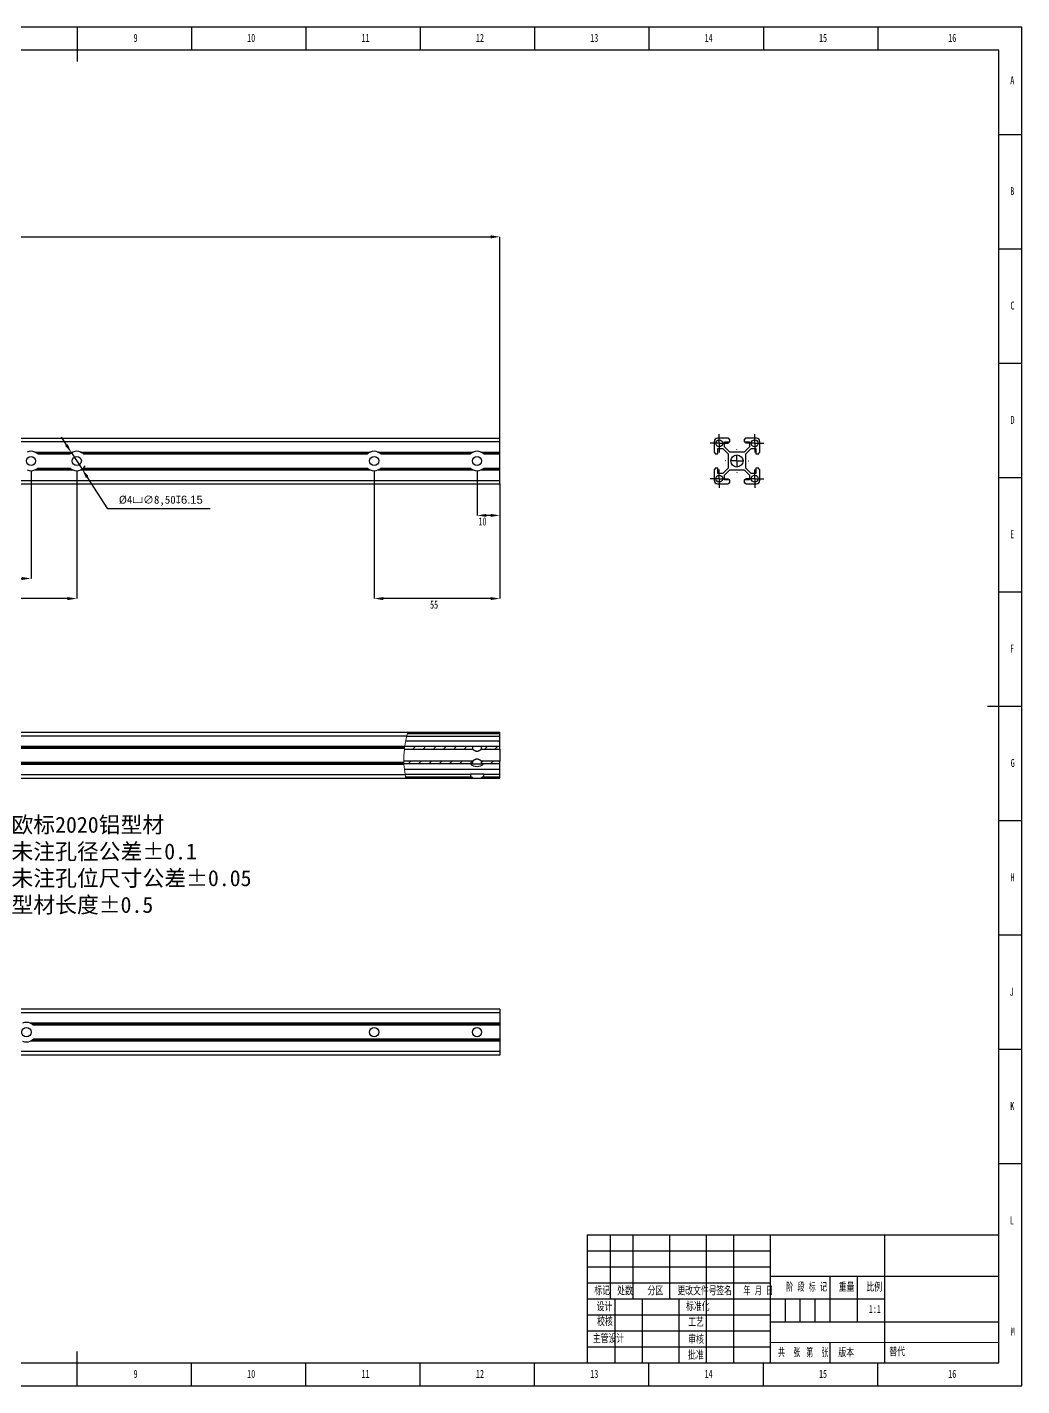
# Model space of a CAD drawing. Header units: millimetres. Extents: x 0 to 841, y 0 to 594.
# Drawn here: x 406 to 841, y 0 to 594 of the extents above; entities that cross this region are included whole.
import ezdxf

# ---------------------------------------------------------------- set-up
doc = ezdxf.new("R2010")
doc.units = ezdxf.units.MM
doc.header["$PDSIZE"] = -1
for name, color, linetype in [('10', 7, 'Continuous'), ('5', 7, 'Continuous'), ('SLD-0', 7, 'Continuous')]:
    doc.layers.add(name, color=color, linetype=linetype)
doc.layers.add('文字层', color=3, linetype='Continuous', lineweight=25)
doc.styles.add('SLDTEXTSTYLE0', font='TXT', dxfattribs={"width": 0.7, "bigfont": 'bigfont'})
doc.styles.add('SLDTEXTSTYLE1', font='TXT', dxfattribs={"width": 0.62, "bigfont": 'bigfont'})
doc.styles.add('SLDTEXTSTYLE2', font='TXT', dxfattribs={"width": 0.614286, "bigfont": 'bigfont'})
doc.styles.add('SLDTEXTSTYLE3', font='TXT', dxfattribs={"width": 0.6, "bigfont": 'bigfont'})
doc.styles.add('SLDTEXTSTYLE4', font='TXT', dxfattribs={"width": 0.7})
doc.dimstyles.new('ISO-25', dxfattribs={"dimtxt": 2.5, "dimasz": 2.5, "dimexe": 1.25, "dimexo": 0.625, "dimtad": 1, "dimtxsty": 'Standard', "dimcen": 2.5, "dimadec": 0, "dimazin": 0, "dimtfac": 1, "dimtmove": 0, "dimatfit": 3, "dimfxl": 1, "dimarcsym": 0})
doc.dimstyles.new('SLDDIMSTYLE0', dxfattribs={"dimtxt": 3.5, "dimasz": 4.08, "dimexe": 0, "dimexo": 0.0625, "dimgap": 0.875, "dimtad": 2, "dimrnd": 1e-09, "dimzin": 12, "dimdsep": 46, "dimtxsty": 'SLDTEXTSTYLE4', "dimsah": 1, "dimcen": 0.09, "dimadec": 0, "dimazin": 3, "dimtfac": 1, "dimtofl": 0, "dimtmove": 0, "dimatfit": 3, "dimfxl": 1, "dimfrac": 2, "dimtolj": 1, "dimtzin": 12, "dimarcsym": 0})
doc.dimstyles.new('SLDDIMSTYLE1', dxfattribs={"dimtxt": 3.5, "dimasz": 4.08, "dimexe": 0, "dimexo": 0.0625, "dimgap": 0.875, "dimtad": 2, "dimrnd": 1e-09, "dimzin": 12, "dimdsep": 46, "dimtxsty": 'SLDTEXTSTYLE4', "dimsah": 1, "dimcen": 0.09, "dimadec": 0, "dimazin": 3, "dimtfac": 1, "dimtmove": 0, "dimatfit": 0, "dimfxl": 1, "dimfrac": 2, "dimtolj": 1, "dimtzin": 12, "dimarcsym": 0})

# ---------------------------------------------------------------- blocks, each defined once
blk = doc.blocks.new('_D')
at = {"layer": 'Defpoints', "color": 0, "transparency": 16777216}
for p in [(612.83, 502.34), (112.83, 414.34), (612.83, 414.34)]:
    blk.add_point(p, dxfattribs=at)
at = {"layer": '文字层', "color": 0, "lineweight": -2, "transparency": 16777216}
for p, q in [((112.83, 414.4), (112.83, 502.34)), ((116.91, 502.34), (608.75, 502.34)), ((612.83, 414.4), (612.83, 502.34))]:
    blk.add_line(p, q, dxfattribs=at)
at = {"layer": '文字层', "color": 0, "transparency": 16777216}
for points in [[(116.91, 503.02), (116.91, 501.66), (112.83, 502.34)], [(608.75, 503.02), (608.75, 501.66), (612.83, 502.34)]]:
    blk.add_solid(points, dxfattribs=at)
at = {"layer": '文字层', "color": 0, "transparency": 16777216, "insert": (362.89, 506.71), "char_height": 3.5, "attachment_point": 2, "style": 'SLDTEXTSTYLE4'}
blk.add_mtext('\\A1;500', dxfattribs=at)
blk = doc.blocks.new('_D_6')
at = {"layer": 'Defpoints', "color": 0, "transparency": 16777216}
for p in [(319.83, 399.74), (407.83, 399.84), (407.83, 352.96)]:
    blk.add_point(p, dxfattribs=at)
at = {"layer": '文字层', "color": 0, "lineweight": -2, "transparency": 16777216}
for p, q in [((319.83, 399.68), (319.83, 352.96)), ((407.83, 399.78), (407.83, 352.96)), ((323.91, 352.96), (403.75, 352.96))]:
    blk.add_line(p, q, dxfattribs=at)
at = {"layer": '文字层', "color": 0, "transparency": 16777216}
for points in [[(323.91, 353.64), (323.91, 352.28), (319.83, 352.96)], [(403.75, 353.64), (403.75, 352.28), (407.83, 352.96)]]:
    blk.add_solid(points, dxfattribs=at)
at = {"layer": '文字层', "color": 0, "transparency": 16777216, "insert": (366.24, 352.08), "char_height": 3.5, "attachment_point": 2, "style": 'SLDTEXTSTYLE4'}
blk.add_mtext('\\A1;88', dxfattribs=at)
blk = doc.blocks.new('_D_7')
at = {"layer": 'Defpoints', "color": 0, "transparency": 16777216}
for p in [(319.83, 399.74), (427.83, 399.84), (319.83, 344.18)]:
    blk.add_point(p, dxfattribs=at)
at = {"layer": '文字层', "color": 0, "lineweight": -2, "transparency": 16777216}
for p, q in [((319.83, 399.68), (319.83, 344.18)), ((427.83, 399.78), (427.83, 344.18)), ((423.75, 344.18), (323.91, 344.18))]:
    blk.add_line(p, q, dxfattribs=at)
at = {"layer": '文字层', "color": 0, "transparency": 16777216}
for points in [[(323.91, 344.86), (323.91, 343.5), (319.83, 344.18)], [(423.75, 344.86), (423.75, 343.5), (427.83, 344.18)]]:
    blk.add_solid(points, dxfattribs=at)
at = {"layer": '文字层', "color": 0, "transparency": 16777216, "insert": (382.3, 343.3), "char_height": 3.5, "attachment_point": 2, "style": 'SLDTEXTSTYLE4'}
blk.add_mtext('\\A1;108', dxfattribs=at)
blk = doc.blocks.new('_D_8')
at = {"layer": 'Defpoints', "color": 0, "transparency": 16777216}
for p in [(602.83, 399.84), (612.83, 394.34), (602.83, 380.54)]:
    blk.add_point(p, dxfattribs=at)
at = {"layer": '文字层', "color": 0, "lineweight": -2, "transparency": 16777216}
for p, q in [((602.83, 399.78), (602.83, 380.54)), ((612.83, 394.28), (612.83, 380.54)), ((608.75, 380.54), (606.91, 380.54))]:
    blk.add_line(p, q, dxfattribs=at)
at = {"layer": '文字层', "color": 0, "transparency": 16777216}
for points in [[(606.91, 381.22), (606.91, 379.86), (602.83, 380.54)], [(608.75, 381.22), (608.75, 379.86), (612.83, 380.54)]]:
    blk.add_solid(points, dxfattribs=at)
at = {"layer": '文字层', "color": 0, "transparency": 16777216, "insert": (605.22, 379.66), "char_height": 3.5, "attachment_point": 2, "style": 'SLDTEXTSTYLE4'}
blk.add_mtext('\\A1;10', dxfattribs=at)
blk = doc.blocks.new('_D_9')
at = {"layer": 'Defpoints', "color": 0, "transparency": 16777216}
for p in [(557.83, 399.84), (612.83, 394.34), (557.83, 344.18)]:
    blk.add_point(p, dxfattribs=at)
at = {"layer": '文字层', "color": 0, "lineweight": -2, "transparency": 16777216}
for p, q in [((557.83, 399.78), (557.83, 344.18)), ((612.83, 394.28), (612.83, 344.18)), ((608.75, 344.18), (561.91, 344.18))]:
    blk.add_line(p, q, dxfattribs=at)
at = {"layer": '文字层', "color": 0, "transparency": 16777216}
for points in [[(561.91, 344.86), (561.91, 343.5), (557.83, 344.18)], [(608.75, 344.86), (608.75, 343.5), (612.83, 344.18)]]:
    blk.add_solid(points, dxfattribs=at)
at = {"layer": '文字层', "color": 0, "transparency": 16777216, "insert": (584.05, 343.3), "char_height": 3.5, "attachment_point": 2, "style": 'SLDTEXTSTYLE4'}
blk.add_mtext('\\A1;55', dxfattribs=at)
blk = doc.blocks.new('SW_CENTERMARKSYMBOL_9')
at = {"layer": '10', "color": 0}
for p, q in [((-5, 0), (-5.15, 0)), ((0, 0), (-2.5, 0)), ((0, 5), (0, 5.15)), ((0, 0), (0, 2.5)), ((0, 0), (0, -2.5)), ((0, 0), (2.5, 0)), ((5, 0), (5.15, 0)), ((0, -5), (0, -5.15))]:
    blk.add_line(p, q, dxfattribs=at)
blk = doc.blocks.new('SW_CENTERMARKSYMBOL_10')
at = {"layer": '10', "color": 0}
for p, q in [((-2.5, 0), (-4, 0)), ((0, 0), (-2.5, 0)), ((0, 2.5), (0, 4)), ((0, 0), (0, 2.5)), ((0, 0), (0, -2.5)), ((0, 0), (2.5, 0)), ((2.5, 0), (4, 0)), ((0, -2.5), (0, -4))]:
    blk.add_line(p, q, dxfattribs=at)
blk = doc.blocks.new('SW_CENTERMARKSYMBOL_11')
at = {"layer": '10', "color": 0}
for p, q in [((-2.5, 0), (-4, 0)), ((0, 0), (-2.5, 0)), ((0, 2.5), (0, 4)), ((0, 0), (0, 2.5)), ((0, 0), (0, -2.5)), ((0, 0), (2.5, 0)), ((2.5, 0), (4, 0)), ((0, -2.5), (0, -4))]:
    blk.add_line(p, q, dxfattribs=at)
blk = doc.blocks.new('SW_CENTERMARKSYMBOL_12')
at = {"layer": '10', "color": 0}
for p, q in [((-2.5, 0), (-4, 0)), ((0, 0), (-2.5, 0)), ((0, 2.5), (0, 4)), ((0, 0), (0, 2.5)), ((0, 0), (0, -2.5)), ((0, 0), (2.5, 0)), ((2.5, 0), (4, 0)), ((0, -2.5), (0, -4))]:
    blk.add_line(p, q, dxfattribs=at)
blk = doc.blocks.new('SW_CENTERMARKSYMBOL_13')
at = {"layer": '10', "color": 0}
for p, q in [((-2.5, 0), (-4, 0)), ((0, 0), (-2.5, 0)), ((0, 2.5), (0, 4)), ((0, 0), (0, 2.5)), ((0, 0), (0, -2.5)), ((0, 0), (2.5, 0)), ((2.5, 0), (4, 0)), ((0, -2.5), (0, -4))]:
    blk.add_line(p, q, dxfattribs=at)
blk = doc.blocks.new('*D36')
at = {"layer": 'Defpoints', "color": 0, "transparency": 16777216}
for p in [(425.53, 407.91), (430.14, 400.77)]:
    blk.add_point(p, dxfattribs=at)
at = {"layer": '文字层', "color": 0, "lineweight": -2, "transparency": 16777216}
for p, q in [((423.31, 411.34), (421.1, 414.76)), ((425.53, 407.91), (430.14, 400.77)), ((441.38, 383.39), (432.36, 397.34)), ((486.22, 383.39), (441.38, 383.39))]:
    blk.add_line(p, q, dxfattribs=at)
blk.add_arc((427.83, 404.34), 4.25, 293.41551, 329.84159, dxfattribs=at)
at = {"layer": '文字层', "color": 0, "transparency": 16777216}
for points in [[(423.88, 411.7), (422.74, 410.97), (425.53, 407.91)], [(432.93, 397.71), (431.79, 396.97), (430.14, 400.77)]]:
    blk.add_solid(points, dxfattribs=at)
at = {"layer": '文字层', "color": 0, "transparency": 16777216, "insert": (464.56, 386.96), "char_height": 3.5, "attachment_point": 5}
blk.add_mtext('%%C4{\\Fgdt|c134;v}∅8,50{\\Fgdt|c134;x\\f@Arial Unicode MS|b0|i0|c134|p34;6.15}', dxfattribs=at)

msp = doc.modelspace()

# ---------------------------------------------------------------- hatches: boundary and pattern name
at = {"layer": '10', "linetype": 'Continuous', "lineweight": 18}
h = msp.add_hatch(dxfattribs=at)
h.set_pattern_fill('ANSI31', color=256, angle=3e-322, style=0)
edge = h.paths.add_edge_path(flags=0)
edge.add_spline(control_points=[(571.246, 279.588), (571.19, 279.188), (571.14, 278.788), (571.095, 278.388)], knot_values=[0.2093096, 0.2093096, 0.2093096, 0.2093096, 0.2148392, 0.2148392, 0.2148392, 0.2148392], weights=[1, 1, 1, 1], degree=3, periodic=0)
edge.add_line((571.095, 278.388), (600.834, 278.388))
edge.add_line((600.834, 278.388), (600.834, 279.588))
edge.add_line((600.834, 279.588), (571.246, 279.588))
h = msp.add_hatch(dxfattribs=at)
h.set_pattern_fill('ANSI31', color=256, angle=3e-322, style=0)
h.paths.add_polyline_path([(612.834, 278.388), (612.834, 279.588), (604.834, 279.588), (604.834, 278.388)], flags=0)
h = msp.add_hatch(dxfattribs=at)
h.set_pattern_fill('ANSI31', color=256, angle=3e-322, style=0)
edge = h.paths.add_edge_path(flags=0)
edge.add_line((600.834, 271.888), (600.834, 273.088))
edge.add_line((600.834, 273.088), (570.834, 273.088))
edge.add_spline(control_points=[(570.834, 273.088), (570.84, 272.686), (570.852, 272.286), (570.87, 271.888)], knot_values=[0.2394055, 0.2394055, 0.2394055, 0.2394055, 0.2450407, 0.2450407, 0.2450407, 0.2450407], weights=[1, 1, 1, 1], degree=3, periodic=0)
edge.add_line((570.87, 271.888), (600.834, 271.888))
h = msp.add_hatch(dxfattribs=at)
h.set_pattern_fill('ANSI31', color=256, angle=3e-322, style=0)
h.paths.add_polyline_path([(612.834, 271.888), (612.834, 273.088), (604.834, 273.088), (604.834, 271.888)], flags=0)

# ---------------------------------------------------------------- linework, layer by layer
at = {"color": 7, "linetype": 'Continuous', "lineweight": 25}
for p, q in [((112.834, 414.339), (612.834, 414.339)), ((112.834, 412.839), (612.834, 412.839)), ((612.834, 412.839), (612.834, 414.339)), ((612.834, 408.239), (612.834, 412.839)), ((706.455, 412.839), (706.455, 408.239)), ((712.555, 414.339), (707.955, 414.339)), ((710.955, 412.639), (713.355, 412.639)), ((710.955, 410.547), (710.955, 412.639)), ((713.312, 408.189), (710.955, 410.547)), ((712.855, 413.839), (712.855, 414.039)), ((713.355, 413.839), (712.855, 413.839)), ((713.355, 412.639), (713.355, 413.839)), ((720.055, 413.839), (719.555, 413.839)), ((719.555, 413.839), (719.555, 412.639)), ((719.555, 412.639), (721.955, 412.639)), ((721.955, 410.547), (719.598, 408.189)), ((720.055, 414.039), (720.055, 413.839)), ((724.955, 414.339), (720.355, 414.339)), ((721.955, 412.639), (721.955, 410.547)), ((726.455, 408.239), (726.455, 412.839)), ((409.523, 408.239), (426.145, 408.239)), ((410.093, 407.939), (425.575, 407.939)), ((410.742, 407.439), (424.927, 407.439)), ((429.523, 408.239), (556.145, 408.239)), ((430.093, 407.939), (555.575, 407.939)), ((430.742, 407.439), (554.927, 407.439)), ((559.523, 408.239), (601.145, 408.239)), ((560.093, 407.939), (600.575, 407.939)), ((560.742, 407.439), (599.927, 407.439)), ((604.523, 408.239), (612.834, 408.239)), ((605.093, 407.939), (612.834, 407.939)), ((605.742, 407.439), (612.834, 407.439)), ((612.834, 407.939), (612.834, 408.239)), ((612.834, 407.439), (612.834, 407.939)), ((612.834, 401.239), (612.834, 407.439)), ((706.755, 407.939), (706.955, 407.939)), ((706.955, 407.939), (706.955, 407.439)), ((706.955, 407.439), (708.155, 407.439)), ((708.155, 409.839), (710.248, 409.839)), ((708.155, 407.439), (708.155, 409.839)), ((710.248, 409.839), (712.605, 407.482)), ((712.605, 407.482), (712.605, 401.197)), ((719.598, 408.189), (713.312, 408.189)), ((720.305, 407.482), (722.662, 409.839)), ((720.305, 401.197), (720.305, 407.482)), ((722.662, 409.839), (724.755, 409.839)), ((724.755, 409.839), (724.755, 407.439)), ((724.755, 407.439), (725.955, 407.439)), ((725.955, 407.939), (726.155, 407.939)), ((725.955, 407.439), (725.955, 407.939)), ((409.523, 400.439), (426.145, 400.439)), ((410.093, 400.739), (425.575, 400.739)), ((410.742, 401.239), (424.927, 401.239)), ((429.523, 400.439), (556.145, 400.439)), ((430.093, 400.739), (555.575, 400.739)), ((430.742, 401.239), (554.927, 401.239)), ((559.523, 400.439), (601.145, 400.439)), ((560.093, 400.739), (600.575, 400.739)), ((560.742, 401.239), (599.927, 401.239)), ((604.523, 400.439), (612.834, 400.439)), ((605.093, 400.739), (612.834, 400.739)), ((605.742, 401.239), (612.834, 401.239)), ((612.834, 400.739), (612.834, 401.239)), ((612.834, 400.439), (612.834, 400.739)), ((612.834, 395.839), (612.834, 400.439)), ((706.455, 400.439), (706.455, 395.839)), ((706.955, 400.739), (706.755, 400.739)), ((706.955, 401.239), (706.955, 400.739)), ((708.155, 401.239), (706.955, 401.239)), ((708.155, 398.839), (708.155, 401.239)), ((710.248, 398.839), (708.155, 398.839)), ((712.605, 401.197), (710.248, 398.839)), ((710.955, 398.132), (713.312, 400.489)), ((710.955, 396.039), (710.955, 398.132)), ((713.312, 400.489), (719.598, 400.489)), ((719.598, 400.489), (721.955, 398.132)), ((722.662, 398.839), (720.305, 401.197)), ((721.955, 398.132), (721.955, 396.039)), ((724.755, 398.839), (722.662, 398.839)), ((725.955, 401.239), (724.755, 401.239)), ((724.755, 401.239), (724.755, 398.839)), ((725.955, 400.739), (725.955, 401.239)), ((726.155, 400.739), (725.955, 400.739)), ((726.455, 395.839), (726.455, 400.439)), ((112.834, 395.839), (612.834, 395.839)), ((112.834, 394.339), (612.834, 394.339)), ((612.834, 394.339), (612.834, 395.839)), ((707.955, 394.339), (712.555, 394.339)), ((713.355, 396.039), (710.955, 396.039)), ((712.855, 394.839), (713.355, 394.839)), ((712.855, 394.639), (712.855, 394.839)), ((713.355, 394.839), (713.355, 396.039)), ((719.555, 396.039), (719.555, 394.839)), ((721.955, 396.039), (719.555, 396.039)), ((719.555, 394.839), (720.055, 394.839)), ((720.055, 394.839), (720.055, 394.639)), ((720.355, 394.339), (724.955, 394.339)), ((112.834, 285.738), (572.534, 285.738)), ((572.397, 285.238), (612.834, 285.238)), ((572.451, 285.438), (612.834, 285.438)), ((572.534, 285.738), (612.834, 285.738)), ((612.834, 285.438), (612.834, 285.738)), ((612.834, 285.238), (612.834, 285.438)), ((612.834, 284.038), (612.834, 285.238)), ((112.834, 284.238), (572.139, 284.238)), ((112.834, 279.638), (571.253, 279.638)), ((112.834, 279.338), (571.212, 279.338)), ((571.246, 279.588), (600.834, 279.588)), ((571.697, 281.945), (612.834, 281.945)), ((572.1, 284.038), (612.834, 284.038)), ((600.834, 279.588), (600.834, 278.388)), ((600.834, 279.588), (604.834, 279.588)), ((604.834, 278.388), (604.834, 279.588)), ((604.834, 279.588), (612.834, 279.588)), ((612.834, 281.945), (612.834, 284.038)), ((612.834, 279.588), (612.834, 281.945)), ((612.834, 278.388), (612.834, 279.588)), ((112.834, 278.838), (571.148, 278.838)), ((571.095, 278.388), (600.834, 278.388)), ((604.834, 278.388), (612.834, 278.388)), ((612.834, 278.388), (612.834, 273.088)), ((112.834, 272.638), (570.843, 272.638)), ((112.834, 272.138), (570.859, 272.138)), ((112.834, 271.838), (570.872, 271.838)), ((600.834, 273.088), (570.834, 273.088)), ((600.834, 271.888), (570.87, 271.888)), ((571.091, 269.531), (612.834, 269.531)), ((571.348, 267.438), (599.927, 267.438)), ((599.927, 267.438), (599.927, 266.238)), ((605.742, 267.438), (599.927, 267.438)), ((600.834, 273.088), (600.834, 271.888)), ((600.834, 271.888), (604.834, 271.888)), ((612.834, 273.088), (604.834, 273.088)), ((604.834, 271.888), (604.834, 273.088)), ((612.834, 271.888), (604.834, 271.888)), ((605.742, 267.438), (612.834, 267.438)), ((605.742, 266.238), (605.742, 267.438)), ((612.834, 271.888), (612.834, 273.088)), ((612.834, 269.531), (612.834, 271.888)), ((612.834, 267.438), (612.834, 269.531)), ((612.834, 266.238), (612.834, 267.438)), ((112.834, 267.238), (571.373, 267.238)), ((112.834, 265.738), (571.671, 265.738)), ((571.564, 266.238), (599.927, 266.238)), ((571.605, 266.038), (600.575, 266.038)), ((571.671, 265.738), (601.145, 265.738)), ((599.927, 266.238), (600.575, 266.238)), ((600.575, 266.238), (600.575, 266.038)), ((601.145, 265.738), (604.523, 265.738)), ((604.523, 265.738), (612.834, 265.738)), ((605.093, 266.238), (605.742, 266.238)), ((605.093, 266.038), (605.093, 266.238)), ((605.093, 266.038), (612.834, 266.038)), ((605.742, 266.238), (612.834, 266.238)), ((612.834, 266.038), (612.834, 266.238)), ((612.834, 265.738), (612.834, 266.038)), ((612.834, 164.615), (112.834, 164.615)), ((612.834, 163.115), (112.834, 163.115)), ((612.834, 164.615), (612.834, 163.115)), ((612.834, 163.115), (612.834, 158.515)), ((612.834, 158.515), (407.523, 158.515)), ((612.834, 158.215), (408.093, 158.215)), ((612.834, 157.715), (408.742, 157.715)), ((612.834, 158.515), (612.834, 158.215)), ((612.834, 158.215), (612.834, 157.715)), ((612.834, 157.715), (612.834, 151.515)), ((612.834, 150.715), (407.523, 150.715)), ((612.834, 151.015), (408.093, 151.015)), ((612.834, 151.515), (408.742, 151.515)), ((612.834, 151.515), (612.834, 151.015)), ((612.834, 151.015), (612.834, 150.715)), ((612.834, 150.715), (612.834, 146.115)), ((612.834, 146.115), (112.834, 146.115)), ((612.834, 144.615), (112.834, 144.615)), ((612.834, 146.115), (612.834, 144.615))]:
    msp.add_line(p, q, dxfattribs=at)
at = {"color": 7, "linetype": 'Continuous'}
for q in [(716.455, 404.641), (716.606, 404.339)]:
    msp.add_line((716.455, 404.339), q, dxfattribs=at)
at = {"color": 7, "linetype": 'Continuous', "lineweight": 25}
for centre, radius in [((708.705, 412.089), 1.5), ((724.205, 412.089), 1.5), ((407.834, 404.339), 2), ((427.834, 404.339), 2), ((557.834, 404.339), 2), ((602.834, 404.339), 2), ((716.455, 404.339), 2.65), ((708.705, 396.589), 1.5), ((724.205, 396.589), 1.5), ((405.834, 154.615), 2.1), ((557.834, 154.615), 2), ((602.834, 154.615), 2)]:
    msp.add_circle(centre, radius, dxfattribs=at)
for centre, radius, start, end in [((707.955, 412.839), 1.5, 90, 180), ((712.555, 414.039), 0.3, 0, 90), ((720.355, 414.039), 0.3, 90, 180), ((724.955, 412.839), 1.5, 0, 90), ((407.834, 404.339), 4.25, 66.584486, 113.415514), ((407.834, 404.339), 4.25, 46.837103, 57.893197), ((427.834, 404.339), 4.25, 122.106803, 133.162897), ((427.834, 404.339), 4.25, 66.584486, 113.415514), ((427.834, 404.339), 4.25, 46.837103, 57.893197), ((557.834, 404.339), 4.25, 122.106803, 133.162897), ((557.834, 404.339), 4.25, 66.584486, 113.415514), ((557.834, 404.339), 4.25, 46.837103, 57.893197), ((602.834, 404.339), 4.25, 122.106803, 133.162897), ((602.834, 404.339), 4.25, 66.584486, 113.415514), ((602.834, 404.339), 4.25, 46.837103, 57.893197), ((706.755, 408.239), 0.3, 180, 270), ((726.155, 408.239), 0.3, 270, 0), ((407.834, 404.339), 4.25, 246.584486, 293.415514), ((407.834, 404.339), 4.25, 302.106803, 313.162897), ((427.834, 404.339), 4.25, 226.837103, 237.893197), ((427.834, 404.339), 4.25, 246.584486, 293.415514), ((427.834, 404.339), 4.25, 302.106803, 313.162897), ((557.834, 404.339), 4.25, 226.837103, 237.893197), ((557.834, 404.339), 4.25, 246.584486, 293.415514), ((557.834, 404.339), 4.25, 302.106803, 313.162897), ((602.834, 404.339), 4.25, 226.837103, 237.893197), ((602.834, 404.339), 4.25, 246.584486, 293.415514), ((602.834, 404.339), 4.25, 302.106803, 313.162897), ((706.755, 400.439), 0.3, 90, 180), ((726.155, 400.439), 0.3, 0, 90), ((707.955, 395.839), 1.5, 180, 270), ((712.555, 394.639), 0.3, 270, 0), ((720.355, 394.639), 0.3, 180, 270), ((724.955, 395.839), 1.5, 270, 0), ((602.834, 275.031), 4.25, 227.689206, 312.310794), ((405.834, 154.615), 4.25, 66.584486, 113.415514), ((405.834, 154.615), 4.25, 46.837103, 57.893197), ((405.834, 154.615), 4.25, 246.584486, 293.415514), ((405.834, 154.615), 4.25, 302.106803, 313.162897)]:
    msp.add_arc(centre, radius, start, end, dxfattribs=at)
for points, knots in [([(410.093, 407.939), (410.093, 407.939), (410.084, 407.945), (410.055, 407.963), (410.036, 407.975), (409.97, 408.014), (409.919, 408.044), (409.757, 408.132), (409.64, 408.189), (409.523, 408.239)], [0, 0, 0, 0, 0.125, 0.125, 0.25, 0.25, 0.5, 0.5, 1, 1, 1, 1]), ([(426.145, 408.239), (426.028, 408.189), (425.912, 408.132), (425.75, 408.044), (425.698, 408.014), (425.632, 407.975), (425.613, 407.963), (425.584, 407.945), (425.575, 407.939), (425.575, 407.939)], [0, 0, 0, 0, 0.5, 0.5, 0.75, 0.75, 0.875, 0.875, 1, 1, 1, 1]), ([(430.093, 407.939), (430.093, 407.939), (430.084, 407.945), (430.055, 407.963), (430.036, 407.975), (429.97, 408.014), (429.919, 408.044), (429.757, 408.132), (429.64, 408.189), (429.523, 408.239)], [0, 0, 0, 0, 0.125, 0.125, 0.25, 0.25, 0.5, 0.5, 1, 1, 1, 1]), ([(556.145, 408.239), (556.028, 408.189), (555.912, 408.132), (555.75, 408.044), (555.698, 408.014), (555.632, 407.975), (555.613, 407.963), (555.584, 407.945), (555.575, 407.939), (555.575, 407.939)], [0, 0, 0, 0, 0.5, 0.5, 0.75, 0.75, 0.875, 0.875, 1, 1, 1, 1]), ([(560.093, 407.939), (560.093, 407.939), (560.084, 407.945), (560.055, 407.963), (560.036, 407.975), (559.97, 408.014), (559.919, 408.044), (559.757, 408.132), (559.64, 408.189), (559.523, 408.239)], [0, 0, 0, 0, 0.125, 0.125, 0.25, 0.25, 0.5, 0.5, 1, 1, 1, 1]), ([(601.145, 408.239), (601.028, 408.189), (600.912, 408.132), (600.75, 408.044), (600.698, 408.014), (600.632, 407.975), (600.613, 407.963), (600.584, 407.945), (600.575, 407.939), (600.575, 407.939)], [0, 0, 0, 0, 0.5, 0.5, 0.75, 0.75, 0.875, 0.875, 1, 1, 1, 1]), ([(605.093, 407.939), (605.093, 407.939), (605.084, 407.945), (605.055, 407.963), (605.036, 407.975), (604.97, 408.014), (604.919, 408.044), (604.757, 408.132), (604.64, 408.189), (604.523, 408.239)], [0, 0, 0, 0, 0.125, 0.125, 0.25, 0.25, 0.5, 0.5, 1, 1, 1, 1]), ([(409.523, 400.439), (409.641, 400.49), (409.757, 400.547), (409.919, 400.635), (409.97, 400.665), (410.036, 400.704), (410.056, 400.716), (410.084, 400.734), (410.093, 400.739), (410.093, 400.739)], [0, 0, 0, 0, 0.5, 0.5, 0.75, 0.75, 0.875, 0.875, 1, 1, 1, 1]), ([(425.575, 400.739), (425.575, 400.739), (425.584, 400.734), (425.613, 400.716), (425.633, 400.704), (425.698, 400.665), (425.75, 400.635), (425.912, 400.547), (426.028, 400.49), (426.145, 400.439)], [0, 0, 0, 0, 0.125, 0.125, 0.25, 0.25, 0.5, 0.5, 1, 1, 1, 1]), ([(429.523, 400.439), (429.641, 400.49), (429.757, 400.547), (429.919, 400.635), (429.97, 400.665), (430.036, 400.704), (430.056, 400.716), (430.084, 400.734), (430.093, 400.739), (430.093, 400.739)], [0, 0, 0, 0, 0.5, 0.5, 0.75, 0.75, 0.875, 0.875, 1, 1, 1, 1]), ([(555.575, 400.739), (555.575, 400.739), (555.584, 400.734), (555.613, 400.716), (555.633, 400.704), (555.698, 400.665), (555.75, 400.635), (555.912, 400.547), (556.028, 400.49), (556.145, 400.439)], [0, 0, 0, 0, 0.125, 0.125, 0.25, 0.25, 0.5, 0.5, 1, 1, 1, 1]), ([(559.523, 400.439), (559.641, 400.49), (559.757, 400.547), (559.919, 400.635), (559.97, 400.665), (560.036, 400.704), (560.056, 400.716), (560.084, 400.734), (560.093, 400.739), (560.093, 400.739)], [0, 0, 0, 0, 0.5, 0.5, 0.75, 0.75, 0.875, 0.875, 1, 1, 1, 1]), ([(600.575, 400.739), (600.575, 400.739), (600.584, 400.734), (600.613, 400.716), (600.633, 400.704), (600.698, 400.665), (600.75, 400.635), (600.912, 400.547), (601.028, 400.49), (601.145, 400.439)], [0, 0, 0, 0, 0.125, 0.125, 0.25, 0.25, 0.5, 0.5, 1, 1, 1, 1]), ([(604.523, 400.439), (604.641, 400.49), (604.757, 400.547), (604.919, 400.635), (604.97, 400.665), (605.036, 400.704), (605.056, 400.716), (605.084, 400.734), (605.093, 400.739), (605.093, 400.739)], [0, 0, 0, 0, 0.5, 0.5, 0.75, 0.75, 0.875, 0.875, 1, 1, 1, 1]), ([(600.834, 278.388), (600.834, 278.388), (600.849, 278.377), (600.904, 278.336), (600.945, 278.305), (601.101, 278.191), (601.25, 278.086), (601.518, 277.917), (601.616, 277.859), (601.823, 277.747), (601.933, 277.693), (602.17, 277.596), (602.296, 277.553), (602.559, 277.493), (602.698, 277.476), (602.971, 277.476), (603.109, 277.493), (603.373, 277.553), (603.499, 277.596), (603.736, 277.693), (603.846, 277.748), (604.054, 277.86), (604.152, 277.918), (604.33, 278.03), (604.411, 278.084), (604.556, 278.184), (604.62, 278.229), (604.724, 278.305), (604.765, 278.336), (604.82, 278.377), (604.834, 278.388), (604.834, 278.388)], [0, 0, 0, 0, 0.0625, 0.0625, 0.125, 0.125, 0.25, 0.25, 0.3125, 0.3125, 0.375, 0.375, 0.4375, 0.4375, 0.5, 0.5, 0.5625, 0.5625, 0.625, 0.625, 0.6875, 0.6875, 0.75, 0.75, 0.8125, 0.8125, 0.875, 0.875, 0.9375, 0.9375, 1, 1, 1, 1]), ([(604.834, 273.088), (604.834, 273.088), (604.82, 273.099), (604.765, 273.14), (604.723, 273.171), (604.567, 273.284), (604.419, 273.39), (604.151, 273.558), (604.053, 273.616), (603.846, 273.728), (603.736, 273.782), (603.499, 273.88), (603.372, 273.922), (603.11, 273.982), (602.971, 273.999), (602.698, 273.999), (602.559, 273.982), (602.296, 273.922), (602.17, 273.88), (601.932, 273.782), (601.822, 273.728), (601.615, 273.616), (601.517, 273.557), (601.339, 273.445), (601.258, 273.392), (601.113, 273.292), (601.049, 273.246), (600.945, 273.17), (600.904, 273.14), (600.848, 273.098), (600.834, 273.088), (600.834, 273.088)], [0, 0, 0, 0, 0.0625, 0.0625, 0.125, 0.125, 0.25, 0.25, 0.3125, 0.3125, 0.375, 0.375, 0.4375, 0.4375, 0.5, 0.5, 0.5625, 0.5625, 0.625, 0.625, 0.6875, 0.6875, 0.75, 0.75, 0.8125, 0.8125, 0.875, 0.875, 0.9375, 0.9375, 1, 1, 1, 1]), ([(600.575, 266.038), (600.575, 266.005), (600.584, 265.973), (600.613, 265.918), (600.633, 265.894), (600.698, 265.834), (600.75, 265.808), (600.912, 265.749), (601.028, 265.738), (601.145, 265.738)], [0, 0, 0, 0, 0.125, 0.125, 0.25, 0.25, 0.5, 0.5, 1, 1, 1, 1]), ([(604.523, 265.738), (604.641, 265.738), (604.757, 265.749), (604.919, 265.808), (604.97, 265.834), (605.036, 265.895), (605.056, 265.918), (605.084, 265.973), (605.093, 266.005), (605.093, 266.038)], [0, 0, 0, 0, 0.5, 0.5, 0.75, 0.75, 0.875, 0.875, 1, 1, 1, 1]), ([(408.093, 158.215), (408.093, 158.215), (408.058, 158.238), (407.971, 158.29), (407.919, 158.32), (407.757, 158.408), (407.641, 158.464), (407.523, 158.515)], [0, 0, 0, 0, 0.25, 0.25, 0.5, 0.5, 1, 1, 1, 1]), ([(407.523, 150.715), (407.641, 150.767), (407.756, 150.823), (407.919, 150.911), (407.971, 150.941), (408.058, 150.993), (408.093, 151.015), (408.093, 151.015)], [0, 0, 0, 0, 0.5, 0.5, 0.75, 0.75, 1, 1, 1, 1])]:
    msp.add_open_spline(points, degree=3, knots=knots, dxfattribs=at)
at = {"color": 7, "linetype": 'Continuous', "lineweight": 18}
for points, knots in [([(572.139, 284.238), (572.187, 284.433), (572.235, 284.625), (572.305, 284.895), (572.328, 284.981), (572.371, 285.143), (572.392, 285.22), (572.429, 285.36), (572.446, 285.422), (572.477, 285.533), (572.49, 285.581), (572.522, 285.697), (572.534, 285.738), (572.534, 285.738)], [0, 0, 0, 0, 0.25, 0.25, 0.375, 0.375, 0.5, 0.5, 0.625, 0.625, 0.75, 0.75, 1, 1, 1, 1]), ([(571.212, 279.338), (571.212, 279.338), (571.216, 279.371), (571.231, 279.482), (571.241, 279.559), (571.253, 279.638)], [0, 0, 0, 0, 0.5, 0.5, 1, 1, 1, 1]), ([(570.872, 271.838), (570.868, 271.917), (570.865, 271.994), (570.86, 272.105), (570.859, 272.138), (570.859, 272.138)], [0, 0, 0, 0, 0.5, 0.5, 1, 1, 1, 1]), ([(571.671, 265.738), (571.671, 265.738), (571.669, 265.748), (571.66, 265.786), (571.654, 265.816), (571.637, 265.892), (571.627, 265.938), (571.603, 266.048), (571.59, 266.112), (571.546, 266.32), (571.512, 266.487), (571.443, 266.845), (571.407, 267.041), (571.373, 267.238)], [0, 0, 0, 0, 0.125, 0.125, 0.25, 0.25, 0.375, 0.375, 0.5, 0.5, 0.75, 0.75, 1, 1, 1, 1])]:
    msp.add_open_spline(points, degree=3, knots=knots, dxfattribs=at)
for points in [[(571.212, 279.338), (571.189, 279.171), (571.168, 279.004), (571.148, 278.838)], [(572.139, 284.238), (571.765, 282.715), (571.468, 281.177), (571.253, 279.638)], [(571.153, 278.881), (570.894, 276.772), (570.788, 274.665), (570.844, 272.595)], [(570.843, 272.638), (570.847, 272.471), (570.853, 272.304), (570.859, 272.138)], [(570.872, 271.838), (570.944, 270.276), (571.11, 268.738), (571.373, 267.238)]]:
    msp.add_open_spline(points, degree=3, dxfattribs=at)
at = {"color": 7, "linetype": 'Continuous'}
msp.add_point((716.455, 404.339), dxfattribs=at)
at = {"layer": '5', "color": 7}
for p, q in [((841, 594), (0, 594)), ((841, 0), (841, 594)), ((651, 59), (731, 59)), ((651, 52), (731, 52)), ((737.5, 38), (737.5, 28)), ((744, 38), (744, 28)), ((750.5, 38), (750.5, 28)), ((0, 0), (841, 0))]:
    msp.add_line(p, q, dxfattribs=at)
at = {"layer": '5', "lineweight": 25}
for p, q in [((428, 594), (428, 579)), ((841, 297), (826, 297)), ((757, 19.007), (757, 10)), ((428, 0), (428, 15))]:
    msp.add_line(p, q, dxfattribs=at)
at = {"layer": '5'}
for p, q in [((478, 594), (478, 584)), ((528, 594), (528, 584)), ((578, 594), (578, 584)), ((628, 594), (628, 584)), ((678, 594), (678, 584)), ((728, 594), (728, 584)), ((778, 594), (778, 584)), ((841, 547), (831, 547)), ((841, 497), (831, 497)), ((841, 447), (831, 447)), ((841, 397), (831, 397)), ((841, 347), (831, 347)), ((841, 247), (831, 247)), ((841, 197), (831, 197)), ((841, 147), (831, 147)), ((841, 97), (831, 97)), ((478, 0), (478, 10)), ((528, 0), (528, 10)), ((578, 0), (578, 10)), ((628, 0), (628, 10)), ((678, 0), (678, 10)), ((728, 0), (728, 10)), ((778, 0), (778, 10))]:
    msp.add_line(p, q, dxfattribs=at)
at = {"layer": '5', "color": 7, "lineweight": 25}
for p, q in [((831, 584), (25, 584)), ((831, 10), (831, 584)), ((651, 66), (831, 66)), ((651, 66), (651, 10)), ((661, 66), (661, 38)), ((671, 66), (671, 38)), ((687, 66), (687, 38)), ((703, 66), (703, 10)), ((715, 66), (715, 10)), ((731, 66), (731, 10)), ((781, 66), (781, 38)), ((731, 48), (831, 48)), ((757, 48), (757, 28)), ((769, 48), (769, 28)), ((651, 45), (731, 45)), ((651, 38), (781, 38)), ((663, 38), (663, 10)), ((675, 38), (675, 10)), ((691, 38), (691, 10)), ((781, 38), (781, 10)), ((651, 31), (731, 31)), ((651, 24), (731, 24)), ((731, 28), (831, 28)), ((731, 19), (831, 19.028)), ((651, 17), (731, 17)), ((0, 10), (831, 10))]:
    msp.add_line(p, q, dxfattribs=at)

# ---------------------------------------------------------------- block references
at = {"layer": '10'}
for name, p in [('SW_CENTERMARKSYMBOL_10', (708.705, 412.089)), ('SW_CENTERMARKSYMBOL_11', (724.205, 412.089)), ('SW_CENTERMARKSYMBOL_9', (716.455, 404.339)), ('SW_CENTERMARKSYMBOL_13', (708.705, 396.589)), ('SW_CENTERMARKSYMBOL_12', (724.205, 396.589))]:
    msp.add_blockref(name, p, dxfattribs=at)

# ---------------------------------------------------------------- texts
at = {"insert": (399.26, 248.795), "char_height": 7, "attachment_point": 1}
msp.add_mtext_dynamic_manual_height_columns('{\\fSimSun|b0|i0|c134|p2;欧标}2020{\\fSimSun|b0|i0|c134|p2;铝型材\\P未注孔径公差%%P0.1\\P未注孔位尺寸公差%%P0.05\\P型材长度%%P0.5}', width=156.96189, gutter_width=17.5, heights=[63.523], dxfattribs=at)
at = {"layer": '10', "char_height": 3.5, "attachment_point": 2}
for s, insert, style in [('9', (453.547, 591.059), 'SLDTEXTSTYLE4'), ('10', (504.089, 591.059), 'SLDTEXTSTYLE4'), ('11', (554.089, 591.059), 'SLDTEXTSTYLE4'), ('12', (604.089, 591.059), 'SLDTEXTSTYLE4'), ('13', (654.089, 591.059), 'SLDTEXTSTYLE4'), ('14', (704.089, 591.059), 'SLDTEXTSTYLE4'), ('15', (754.089, 591.059), 'SLDTEXTSTYLE4'), ('16', (810.591, 591.059), 'SLDTEXTSTYLE4'), ('A', (836.82, 572.559), 'SLDTEXTSTYLE4'), ('B', (836.82, 524.059), 'SLDTEXTSTYLE4'), ('C', (836.927, 474.059), 'SLDTEXTSTYLE4'), ('D', (836.93, 424.059), 'SLDTEXTSTYLE4'), ('E', (836.818, 374.059), 'SLDTEXTSTYLE4'), ('F', (836.724, 324.059), 'SLDTEXTSTYLE4'), ('G', (837.039, 274.059), 'SLDTEXTSTYLE4'), ('H', (836.93, 224.059), 'SLDTEXTSTYLE4'), ('J', (836.515, 174.059), 'SLDTEXTSTYLE4'), ('K', (836.82, 124.059), 'SLDTEXTSTYLE4'), ('L', (836.681, 74.059), 'SLDTEXTSTYLE4'), ('校核', (658.733, 29.668), 'SLDTEXTSTYLE0'), ('1:1', (776.749, 35.353), 'SLDTEXTSTYLE4'), ('M', (837.097, 25.492), 'SLDTEXTSTYLE4'), ('主管设计', (660.264, 22.22), 'SLDTEXTSTYLE0'), ('9', (453.547, 6.992), 'SLDTEXTSTYLE4'), ('10', (504.089, 6.992), 'SLDTEXTSTYLE4'), ('11', (554.089, 6.992), 'SLDTEXTSTYLE4'), ('12', (604.089, 6.992), 'SLDTEXTSTYLE4'), ('13', (654.089, 6.992), 'SLDTEXTSTYLE4'), ('14', (704.089, 6.992), 'SLDTEXTSTYLE4'), ('15', (754.089, 6.992), 'SLDTEXTSTYLE4'), ('16', (810.591, 6.992), 'SLDTEXTSTYLE4')]:
    msp.add_mtext(s, dxfattribs=dict(at, insert=insert, style=style))
at = {"layer": '10', "color": 7, "char_height": 3.5, "attachment_point": 2}
for s, insert, style in [('标记', (657.522, 43.15), 'SLDTEXTSTYLE0'), ('处数', (667.496, 43.15), 'SLDTEXTSTYLE0'), ('分区', (680.798, 43.15), 'SLDTEXTSTYLE0'), ('更改文件号', (698.989, 43.15), 'SLDTEXTSTYLE0'), ('签名', (710.851, 43.15), 'SLDTEXTSTYLE0'), ('年 月 日', (725.802, 43.15), 'SLDTEXTSTYLE1'), ('阶 段 标 记', (746.908, 44.73), 'SLDTEXTSTYLE2'), ('重量', (764.38, 44.73), 'SLDTEXTSTYLE0'), ('比例', (776.497, 44.73), 'SLDTEXTSTYLE0'), ('设计', (658.532, 36.169), 'SLDTEXTSTYLE0'), ('标准化', (699.347, 36.284), 'SLDTEXTSTYLE0'), ('工艺', (698.57, 29.368), 'SLDTEXTSTYLE0'), ('审核', (698.569, 21.92), 'SLDTEXTSTYLE0'), ('批准', (698.491, 15.009), 'SLDTEXTSTYLE0'), ('共  张', (739.275, 16.086), 'SLDTEXTSTYLE3'), ('第  张', (751.611, 16.086), 'SLDTEXTSTYLE3'), ('版本', (764.214, 16.086), 'SLDTEXTSTYLE0')]:
    msp.add_mtext(s, dxfattribs=dict(at, insert=insert, style=style))
at = {"layer": 'SLD-0', "insert": (783.073, 16.45), "char_height": 3.5, "attachment_point": 1, "style": 'SLDTEXTSTYLE0'}
msp.add_mtext('替代', dxfattribs=at)

# ---------------------------------------------------------------- dimensions: what is measured, and where the dimension line sits
at = {"layer": '文字层'}
for base, p1, p2, dimstyle, picture, middle in [((612.834, 502.339), (112.834, 414.339), (612.834, 414.339), 'SLDDIMSTYLE0', '_D', (362.888, 502.339)), ((407.834, 352.957), (319.834, 399.739), (407.834, 399.839), 'SLDDIMSTYLE0', '_D_6', (366.24, 352.957)), ((319.834, 344.177), (427.834, 399.839), (319.834, 399.739), 'SLDDIMSTYLE0', '_D_7', (382.295, 344.177)), ((557.834, 344.177), (612.834, 394.339), (557.834, 399.839), 'SLDDIMSTYLE0', '_D_9', (584.052, 344.177)), ((602.834, 380.54), (612.834, 394.339), (602.834, 399.839), 'SLDDIMSTYLE1', '_D_8', (605.217, 380.54))]:
    dim = msp.add_linear_dim(base=base, p1=p1, p2=p2, dimstyle=dimstyle, dxfattribs=at)
    dim.commit()
    dim.dimension.update_dxf_attribs({"geometry": picture, "text_midpoint": middle, "dimtype": 160})
dim = msp.add_diameter_dim_2p(p1=(425.527, 407.909), p2=(430.141, 400.77), text='%%C4{\\Fgdt|c134;v}<>{\\Fgdt|c134;x\\f@Arial Unicode MS|b0|i0|c134|p34;6.15}', dimstyle='ISO-25', override={"dimtxt": 3.5, "dimasz": 4.08, "dimexe": 2, "dimexo": 0, "dimgap": 1.524, "dimtih": 1, "dimtoh": 1, "dimzin": 0, "dimadec": 2, "dimtzin": 0}, dxfattribs=at)
dim.commit()
dim.dimension.update_dxf_attribs({"geometry": '*D36', "text_midpoint": (464.562, 383.388), "dimtype": 163})

doc.saveas('drawing.dxf')
